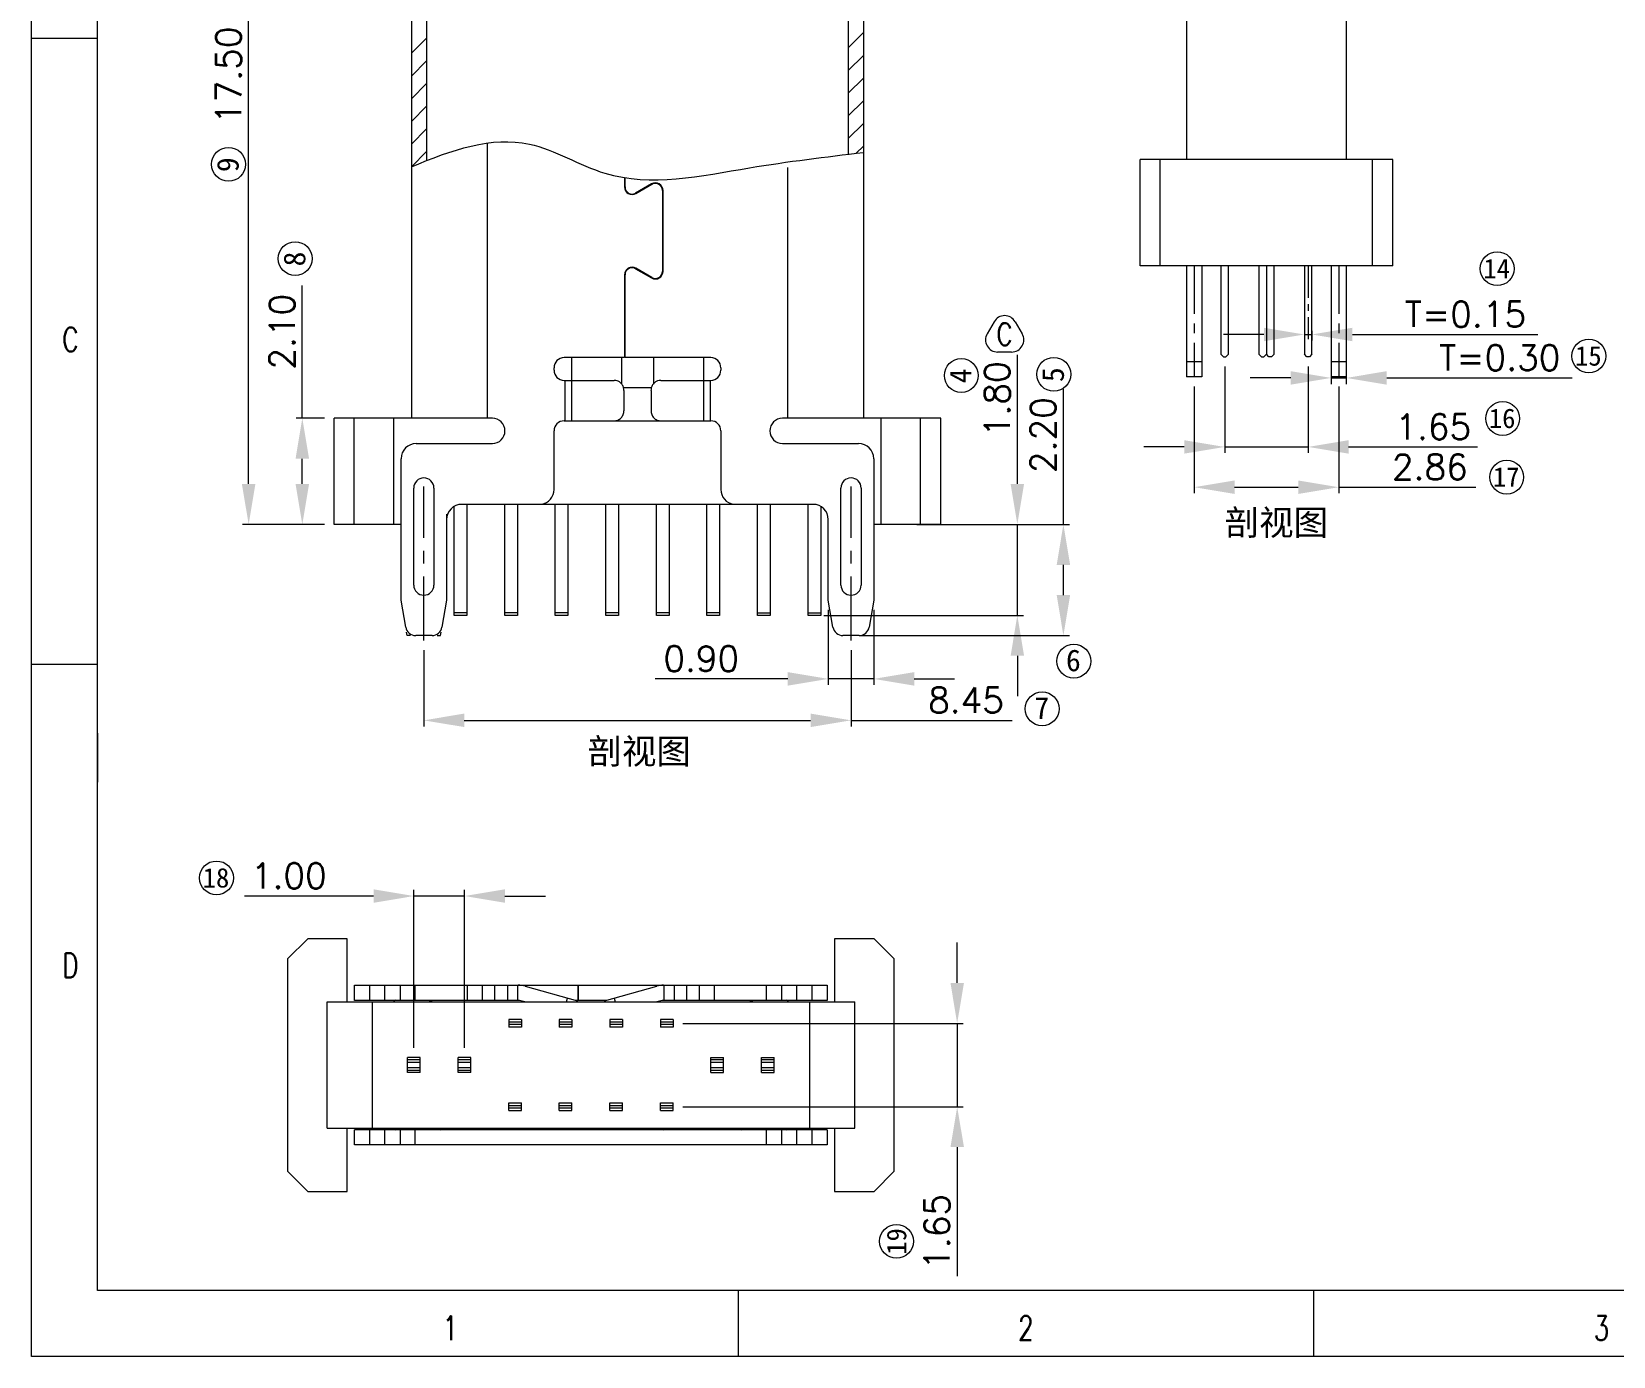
# Model space of a CAD drawing. Extents: x 2510 to 2661, y 709 to 762.
# Drawn here: x 2509.52 to 2540.81, y 709.97 to 736.19 of the extents above; entities that cross this region are included whole.
import ezdxf
from ezdxf.enums import TextEntityAlignment as Align

# ---------------------------------------------------------------- set-up
doc = ezdxf.new("R2010")
doc.units = 0
doc.header["$MEASUREMENT"] = 0
doc.linetypes.add('CENTER', pattern=[50.8, 31.75, -6.35, 6.35, -6.35])
doc.linetypes.add('DIVIDE', pattern=[31.75, 12.7, -6.35, 0, -6.35, 0, -6.35])
doc.layers.get('0').update_dxf_attribs({"linetype": 'CONTINUOUS', "lineweight": 20})
doc.layers.get('DEFPOINTS').update_dxf_attribs({"linetype": 'CONTINUOUS', "lineweight": 9})
doc.layers.add('DIM', color=3, linetype='CONTINUOUS', lineweight=9)
doc.layers.add('HANBO', color=7, linetype='CONTINUOUS', lineweight=9)
doc.styles.add('ROMANS', font='ROMANS.SHX', dxfattribs={"bigfont": 'gbcbig.shx'})
doc.styles.get("Standard").update_dxf_attribs({"font": 'simplex.shx', "bigfont": 'gbcbig.shx'})
doc.styles.add('style2', font='')
doc.styles.get('style2').set_extended_font_data('SimSun')
doc.dimstyles.new('汉博电子', dxfattribs={"dimtxt": 0.5, "dimasz": 0.8, "dimexe": 0.12, "dimexo": 0.19, "dimgap": 0.15, "dimtad": 1, "dimzin": 1, "dimdsep": 46, "dimtxsty": 'ROMANS', "dimcen": 2.13, "dimclrd": 3, "dimclre": 3, "dimclrt": 2, "dimazin": 2, "dimtfac": 1, "dimtmove": 0, "dimatfit": 3, "dimfxl": 1, "dimlwd": 13, "dimlwe": 13, "dimarcsym": 0})

# ---------------------------------------------------------------- blocks, each defined once
blk = doc.blocks.new('*D14')
at = {"color": 3, "lineweight": 13, "transparency": 16777216}
for p, q in [((2514.875, 728.535), (2514.875, 731.159)), ((2515.314, 728.535), (2514.755, 728.535)), ((2514.875, 727.235), (2514.875, 727.735)), ((2515.314, 726.435), (2514.755, 726.435))]:
    blk.add_line(p, q, dxfattribs=at)
at = {"color": 3, "transparency": 16777216}
for points in [[(2514.742, 727.735), (2515.009, 727.735), (2514.875, 728.535)], [(2514.742, 727.235), (2515.009, 727.235), (2514.875, 726.435)]]:
    blk.add_solid(points, dxfattribs=at)
at = {"layer": 'DEFPOINTS', "color": 0, "transparency": 16777216}
for p in [(2514.875, 728.535), (2515.504, 728.535), (2515.504, 726.435)]:
    blk.add_point(p, dxfattribs=at)
at = {"color": 2, "transparency": 16777216, "insert": (2514.475, 730.247), "char_height": 0.5, "attachment_point": 5, "rotation": 90, "style": 'ROMANS'}
blk.add_mtext('2.10', dxfattribs=at)
blk = doc.blocks.new('*D8')
at = {"color": 3, "lineweight": 13, "transparency": 16777216}
for p, q in [((2517.279, 723.945), (2517.279, 722.438)), ((2525.729, 723.945), (2525.729, 722.438)), ((2518.079, 722.558), (2524.929, 722.558)), ((2525.729, 722.558), (2528.917, 722.558))]:
    blk.add_line(p, q, dxfattribs=at)
at = {"color": 3, "transparency": 16777216}
for points in [[(2518.079, 722.692), (2518.079, 722.425), (2517.279, 722.558)], [(2524.929, 722.692), (2524.929, 722.425), (2525.729, 722.558)]]:
    blk.add_solid(points, dxfattribs=at)
at = {"layer": 'DEFPOINTS', "color": 0, "transparency": 16777216}
for p in [(2517.279, 724.135), (2525.729, 724.135), (2525.729, 722.558)]:
    blk.add_point(p, dxfattribs=at)
at = {"color": 2, "transparency": 16777216, "insert": (2528.005, 722.958), "char_height": 0.5, "attachment_point": 5, "style": 'ROMANS'}
blk.add_mtext('8.45', dxfattribs=at)
blk = doc.blocks.new('*D9')
at = {"color": 3, "lineweight": 13, "transparency": 16777216}
for p, q in [((2525.279, 724.745), (2525.279, 723.258)), ((2526.179, 724.745), (2526.179, 723.258)), ((2524.479, 723.378), (2521.856, 723.378)), ((2526.179, 723.378), (2525.279, 723.378)), ((2526.979, 723.378), (2527.779, 723.378))]:
    blk.add_line(p, q, dxfattribs=at)
at = {"color": 3, "transparency": 16777216}
for points in [[(2524.479, 723.512), (2524.479, 723.245), (2525.279, 723.378)], [(2526.979, 723.512), (2526.979, 723.245), (2526.179, 723.378)]]:
    blk.add_solid(points, dxfattribs=at)
at = {"layer": 'DEFPOINTS', "color": 0, "transparency": 16777216}
for p in [(2525.279, 724.935), (2526.179, 724.935), (2526.179, 723.378)]:
    blk.add_point(p, dxfattribs=at)
at = {"color": 2, "transparency": 16777216, "insert": (2522.768, 723.778), "char_height": 0.5, "attachment_point": 5, "style": 'ROMANS'}
blk.add_mtext('0.90', dxfattribs=at)
blk = doc.blocks.new('*D15')
at = {"color": 3, "lineweight": 13, "transparency": 16777216}
for p, q in [((2529.93, 726.435), (2529.93, 729.114)), ((2527.694, 726.435), (2530.05, 726.435)), ((2529.93, 725.035), (2529.93, 725.635)), ((2525.919, 724.235), (2530.05, 724.235))]:
    blk.add_line(p, q, dxfattribs=at)
at = {"color": 3, "transparency": 16777216}
for points in [[(2529.797, 725.635), (2530.063, 725.635), (2529.93, 726.435)], [(2529.797, 725.035), (2530.063, 725.035), (2529.93, 724.235)]]:
    blk.add_solid(points, dxfattribs=at)
at = {"layer": 'DEFPOINTS', "color": 0, "transparency": 16777216}
for p in [(2527.504, 726.435), (2529.93, 726.435), (2525.729, 724.235)]:
    blk.add_point(p, dxfattribs=at)
at = {"color": 2, "transparency": 16777216, "insert": (2529.53, 728.202), "char_height": 0.5, "attachment_point": 5, "rotation": 90, "style": 'ROMANS'}
blk.add_mtext('2.20', dxfattribs=at)
blk = doc.blocks.new('*D10')
at = {"color": 3, "lineweight": 13, "transparency": 16777216}
for p, q in [((2529.019, 727.235), (2529.019, 729.788)), ((2527.032, 726.435), (2529.139, 726.435)), ((2529.019, 724.635), (2529.019, 726.435)), ((2525.194, 724.635), (2529.139, 724.635)), ((2529.019, 723.835), (2529.019, 723.035))]:
    blk.add_line(p, q, dxfattribs=at)
at = {"color": 3, "transparency": 16777216}
for points in [[(2528.886, 727.235), (2529.152, 727.235), (2529.019, 726.435)], [(2528.886, 723.835), (2529.152, 723.835), (2529.019, 724.635)]]:
    blk.add_solid(points, dxfattribs=at)
at = {"layer": 'DEFPOINTS', "color": 0, "transparency": 16777216}
for p in [(2526.842, 726.435), (2529.019, 726.435), (2525.004, 724.635)]:
    blk.add_point(p, dxfattribs=at)
at = {"color": 2, "transparency": 16777216, "insert": (2528.619, 728.912), "char_height": 0.5, "attachment_point": 5, "rotation": 90, "style": 'ROMANS'}
blk.add_mtext('1.80', dxfattribs=at)
blk = doc.blocks.new('*D12')
at = {"color": 3, "lineweight": 13, "transparency": 16777216}
for p, q in [((2516.844, 743.935), (2513.694, 743.935)), ((2513.814, 727.235), (2513.814, 743.135)), ((2515.314, 726.435), (2513.694, 726.435))]:
    blk.add_line(p, q, dxfattribs=at)
at = {"color": 3, "transparency": 16777216}
for points in [[(2513.68, 743.135), (2513.947, 743.135), (2513.814, 743.935)], [(2513.68, 727.235), (2513.947, 727.235), (2513.814, 726.435)]]:
    blk.add_solid(points, dxfattribs=at)
at = {"layer": 'DEFPOINTS', "color": 0, "transparency": 16777216}
for p in [(2513.814, 743.935), (2517.034, 743.935), (2515.504, 726.435)]:
    blk.add_point(p, dxfattribs=at)
at = {"color": 2, "transparency": 16777216, "insert": (2513.414, 735.321), "char_height": 0.5, "attachment_point": 5, "rotation": 90, "style": 'ROMANS'}
blk.add_mtext('17.50', dxfattribs=at)
blk = doc.blocks.new('0')
for p, q in [((27.163, 28.925), (27.048, 28.725)), ((27.51, 28.925), (27.625, 28.725)), ((27.452, 28.425), (27.221, 28.425))]:
    blk.add_line(p, q)
for centre, start, end in [((27.336, 28.825), 30, 150), ((27.221, 28.625), 150, 270), ((27.452, 28.625), 270, 30)]:
    blk.add_arc(centre, 0.2, start, end)
blk = doc.blocks.new('*D19')
at = {"color": 3, "lineweight": 13, "transparency": 16777216}
for p, q in [((2516.284, 719.082), (2513.732, 719.082)), ((2517.084, 716.078), (2517.084, 719.202)), ((2518.084, 719.082), (2517.084, 719.082)), ((2518.084, 716.078), (2518.084, 719.202)), ((2518.884, 719.082), (2519.684, 719.082))]:
    blk.add_line(p, q, dxfattribs=at)
at = {"color": 3, "transparency": 16777216}
for points in [[(2516.284, 719.215), (2516.284, 718.948), (2517.084, 719.082)], [(2518.884, 719.215), (2518.884, 718.948), (2518.084, 719.082)]]:
    blk.add_solid(points, dxfattribs=at)
at = {"layer": 'DEFPOINTS', "color": 0, "transparency": 16777216}
for p in [(2518.084, 719.082), (2517.084, 715.888), (2518.084, 715.888)]:
    blk.add_point(p, dxfattribs=at)
at = {"color": 2, "transparency": 16777216, "insert": (2514.608, 719.482), "char_height": 0.5, "attachment_point": 5, "style": 'ROMANS'}
blk.add_mtext('1.00', dxfattribs=at)
blk = doc.blocks.new('*D20')
at = {"color": 3, "lineweight": 13, "transparency": 16777216}
for p, q in [((2527.829, 717.363), (2527.829, 718.163)), ((2522.399, 716.563), (2527.949, 716.563)), ((2527.829, 716.563), (2527.829, 714.913)), ((2522.399, 714.913), (2527.949, 714.913)), ((2527.829, 714.113), (2527.829, 711.561))]:
    blk.add_line(p, q, dxfattribs=at)
at = {"color": 3, "transparency": 16777216}
for points in [[(2527.696, 717.363), (2527.963, 717.363), (2527.829, 716.563)], [(2527.696, 714.113), (2527.963, 714.113), (2527.829, 714.913)]]:
    blk.add_solid(points, dxfattribs=at)
at = {"layer": 'DEFPOINTS', "color": 0, "transparency": 16777216}
for p in [(2522.209, 716.563), (2522.209, 714.913), (2527.829, 714.913)]:
    blk.add_point(p, dxfattribs=at)
at = {"color": 2, "transparency": 16777216, "insert": (2527.429, 712.437), "char_height": 0.5, "attachment_point": 5, "rotation": 90, "style": 'ROMANS'}
blk.add_mtext('1.65', dxfattribs=at)
blk = doc.blocks.new('*D24')
at = {"color": 3, "lineweight": 13, "transparency": 16777216}
for p, q in [((2532.516, 729.162), (2532.516, 727.051)), ((2535.376, 729.162), (2535.376, 727.051)), ((2533.316, 727.171), (2534.576, 727.171)), ((2535.376, 727.171), (2538.09, 727.171))]:
    blk.add_line(p, q, dxfattribs=at)
at = {"color": 3, "transparency": 16777216}
for points in [[(2533.316, 727.304), (2533.316, 727.038), (2532.516, 727.171)], [(2534.576, 727.304), (2534.576, 727.038), (2535.376, 727.171)]]:
    blk.add_solid(points, dxfattribs=at)
at = {"layer": 'DEFPOINTS', "color": 0, "transparency": 16777216}
for p in [(2532.516, 729.352), (2535.376, 729.352), (2535.376, 727.171)]:
    blk.add_point(p, dxfattribs=at)
at = {"color": 2, "transparency": 16777216, "insert": (2537.179, 727.571), "char_height": 0.5, "attachment_point": 5, "style": 'ROMANS'}
blk.add_mtext('2.86', dxfattribs=at)
blk = doc.blocks.new('*D25')
at = {"color": 3, "lineweight": 13, "transparency": 16777216}
for p, q in [((2533.121, 729.562), (2533.121, 727.848)), ((2534.771, 729.562), (2534.771, 727.848)), ((2532.321, 727.968), (2531.521, 727.968)), ((2533.121, 727.968), (2534.771, 727.968)), ((2535.571, 727.968), (2538.123, 727.968))]:
    blk.add_line(p, q, dxfattribs=at)
at = {"color": 3, "transparency": 16777216}
for points in [[(2532.321, 728.101), (2532.321, 727.835), (2533.121, 727.968)], [(2535.571, 728.101), (2535.571, 727.835), (2534.771, 727.968)]]:
    blk.add_solid(points, dxfattribs=at)
at = {"layer": 'DEFPOINTS', "color": 0, "transparency": 16777216}
for p in [(2533.121, 729.752), (2534.771, 729.752), (2534.771, 727.968)]:
    blk.add_point(p, dxfattribs=at)
at = {"color": 2, "transparency": 16777216, "insert": (2537.247, 728.368), "char_height": 0.5, "attachment_point": 5, "style": 'ROMANS'}
blk.add_mtext('1.65', dxfattribs=at)
blk = doc.blocks.new('*D22')
at = {"color": 3, "lineweight": 13, "transparency": 16777216}
for p, q in [((2534.846, 730.264), (2534.846, 730.073)), ((2533.896, 730.193), (2533.096, 730.193)), ((2534.696, 730.24), (2534.696, 730.073)), ((2534.696, 730.193), (2534.846, 730.193)), ((2535.646, 730.193), (2539.317, 730.193))]:
    blk.add_line(p, q, dxfattribs=at)
at = {"color": 3, "transparency": 16777216}
for points in [[(2533.896, 730.326), (2533.896, 730.059), (2534.696, 730.193)], [(2535.646, 730.326), (2535.646, 730.059), (2534.846, 730.193)]]:
    blk.add_solid(points, dxfattribs=at)
at = {"layer": 'DEFPOINTS', "color": 0, "transparency": 16777216}
for p in [(2534.696, 730.43), (2534.846, 730.454), (2534.846, 730.193)]:
    blk.add_point(p, dxfattribs=at)
at = {"color": 2, "transparency": 16777216, "insert": (2537.881, 730.593), "char_height": 0.5, "attachment_point": 5, "style": 'ROMANS'}
blk.add_mtext('T=0.15', dxfattribs=at)
blk = doc.blocks.new('*D23')
at = {"color": 3, "lineweight": 13, "transparency": 16777216}
for p, q in [((2534.426, 729.333), (2533.626, 729.333)), ((2535.226, 729.462), (2535.226, 729.213)), ((2535.226, 729.333), (2535.526, 729.333)), ((2535.526, 729.462), (2535.526, 729.213)), ((2536.326, 729.333), (2539.997, 729.333))]:
    blk.add_line(p, q, dxfattribs=at)
at = {"color": 3, "transparency": 16777216}
for points in [[(2534.426, 729.467), (2534.426, 729.2), (2535.226, 729.333)], [(2536.326, 729.467), (2536.326, 729.2), (2535.526, 729.333)]]:
    blk.add_solid(points, dxfattribs=at)
at = {"layer": 'DEFPOINTS', "color": 0, "transparency": 16777216}
for p in [(2535.226, 729.652), (2535.526, 729.652), (2535.526, 729.333)]:
    blk.add_point(p, dxfattribs=at)
at = {"color": 2, "transparency": 16777216, "insert": (2538.561, 729.733), "char_height": 0.5, "attachment_point": 5, "style": 'ROMANS'}
blk.add_mtext('T=0.30', dxfattribs=at)

msp = doc.modelspace()

# ---------------------------------------------------------------- linework, layer by layer
at = {"color": 7, "linetype": 'Continuous'}
for p, q in [((2532.366, 749.052), (2532.366, 733.652)), ((2535.526, 749.052), (2535.526, 733.652)), ((2517.034, 743.935), (2517.034, 728.535)), ((2517.334, 743.935), (2517.334, 733.633)), ((2525.674, 743.935), (2525.674, 733.759)), ((2525.974, 743.935), (2525.974, 728.535)), ((2518.534, 733.981), (2518.534, 728.535)), ((2524.474, 733.495), (2524.474, 728.535)), ((2531.446, 731.552), (2531.446, 733.652)), ((2536.446, 733.652), (2531.446, 733.652)), ((2531.846, 731.552), (2531.846, 733.652)), ((2536.046, 731.552), (2536.046, 733.652)), ((2536.446, 731.552), (2536.446, 733.652)), ((2521.249, 733.295), (2521.249, 733.111)), ((2521.259, 733.111), (2521.259, 733.293)), ((2521.785, 733.172), (2521.469, 732.99)), ((2521.474, 732.981), (2521.79, 733.164)), ((2522, 733.042), (2522, 731.442)), ((2522.01, 731.442), (2522.01, 733.042)), ((2536.446, 731.552), (2531.446, 731.552)), ((2532.366, 731.552), (2532.366, 729.352)), ((2532.666, 731.552), (2532.666, 729.352)), ((2533.046, 731.552), (2533.046, 729.802)), ((2533.196, 729.802), (2533.196, 731.552)), ((2533.796, 731.552), (2533.796, 729.802)), ((2533.946, 731.552), (2533.946, 729.802)), ((2534.096, 729.802), (2534.096, 731.552)), ((2534.696, 731.552), (2534.696, 729.802)), ((2534.846, 729.802), (2534.846, 731.552)), ((2535.226, 731.552), (2535.226, 729.352)), ((2535.526, 731.552), (2535.526, 729.352)), ((2521.249, 731.373), (2521.249, 729.735)), ((2521.259, 729.735), (2521.259, 731.373)), ((2521.469, 731.494), (2521.785, 731.312)), ((2521.79, 731.321), (2521.474, 731.503)), ((2521.259, 730.025), (2521.249, 730.025)), ((2521.249, 729.735), (2520.054, 729.735)), ((2520.199, 729.735), (2520.199, 729.285)), ((2521.19, 729.735), (2521.19, 729.213)), ((2522.954, 729.735), (2521.259, 729.735)), ((2521.819, 729.735), (2521.819, 729.213)), ((2522.81, 729.735), (2522.81, 729.285)), ((2532.666, 729.652), (2532.366, 729.652)), ((2533.046, 729.802), (2533.096, 729.752)), ((2533.096, 729.752), (2533.146, 729.752)), ((2533.146, 729.752), (2533.196, 729.802)), ((2533.796, 729.802), (2533.846, 729.752)), ((2533.846, 729.752), (2533.896, 729.752)), ((2533.896, 729.752), (2533.946, 729.802)), ((2533.996, 729.752), (2533.946, 729.802)), ((2534.046, 729.752), (2533.996, 729.752)), ((2534.096, 729.802), (2534.046, 729.752)), ((2534.746, 729.752), (2534.696, 729.802)), ((2534.796, 729.752), (2534.746, 729.752)), ((2534.846, 729.802), (2534.796, 729.752)), ((2535.526, 729.652), (2535.226, 729.652)), ((2519.854, 729.485), (2519.854, 729.535)), ((2523.154, 729.535), (2523.154, 729.485)), ((2532.666, 729.352), (2532.366, 729.352)), ((2535.526, 729.352), (2535.226, 729.352)), ((2520.054, 729.285), (2521.044, 729.285)), ((2520.065, 729.285), (2520.065, 728.485)), ((2520.201, 729.285), (2520.201, 728.485)), ((2521.78, 729.135), (2521.228, 729.135)), ((2521.236, 729.085), (2521.236, 728.685)), ((2521.773, 729.085), (2521.773, 728.685)), ((2521.965, 729.285), (2522.954, 729.285)), ((2522.808, 729.285), (2522.808, 728.485)), ((2522.944, 729.285), (2522.944, 728.485)), ((2515.504, 726.435), (2515.504, 728.535)), ((2518.534, 728.535), (2515.504, 728.535)), ((2515.904, 726.435), (2515.904, 728.535)), ((2516.684, 726.435), (2516.684, 728.535)), ((2518.634, 728.535), (2517.034, 728.535)), ((2520.054, 728.485), (2522.954, 728.485)), ((2524.474, 728.535), (2524.374, 728.535)), ((2527.504, 728.535), (2524.474, 728.535)), ((2526.324, 726.435), (2526.324, 728.535)), ((2527.104, 726.435), (2527.104, 728.535)), ((2527.504, 726.435), (2527.504, 728.535)), ((2519.854, 727.128), (2519.854, 728.285)), ((2523.154, 728.285), (2523.154, 727.128)), ((2517.129, 728.035), (2518.634, 728.035)), ((2524.374, 728.035), (2525.879, 728.035)), ((2516.829, 724.935), (2516.829, 727.735)), ((2526.179, 727.735), (2526.179, 724.935)), ((2519.129, 726.832), (2518.029, 726.832)), ((2518.129, 726.832), (2518.129, 724.635)), ((2518.879, 724.635), (2518.879, 726.832)), ((2520.129, 726.832), (2519.129, 726.832)), ((2519.129, 726.832), (2519.129, 724.635)), ((2519.879, 724.635), (2519.879, 726.832)), ((2521.129, 726.832), (2520.129, 726.832)), ((2520.129, 726.832), (2520.129, 724.635)), ((2520.879, 724.635), (2520.879, 726.832)), ((2522.129, 726.832), (2521.129, 726.832)), ((2521.129, 726.832), (2521.129, 724.635)), ((2521.879, 724.635), (2521.879, 726.832)), ((2523.129, 726.832), (2522.129, 726.832)), ((2522.129, 726.832), (2522.129, 724.635)), ((2522.879, 724.635), (2522.879, 726.832)), ((2523.879, 726.832), (2523.129, 726.832)), ((2523.129, 726.832), (2523.129, 724.635)), ((2524.979, 726.832), (2523.879, 726.832)), ((2523.879, 724.635), (2523.879, 726.832)), ((2524.129, 726.832), (2524.129, 724.635)), ((2524.879, 724.635), (2524.879, 726.832)), ((2517.729, 726.532), (2517.729, 724.935)), ((2517.879, 724.635), (2517.879, 726.792)), ((2525.129, 726.792), (2525.129, 724.635)), ((2525.279, 724.935), (2525.279, 726.532)), ((2516.829, 726.435), (2515.504, 726.435)), ((2527.504, 726.435), (2526.179, 726.435)), ((2518.129, 724.685), (2517.879, 724.685)), ((2518.129, 724.635), (2517.879, 724.635)), ((2519.129, 724.685), (2518.879, 724.685)), ((2519.129, 724.635), (2518.879, 724.635)), ((2520.129, 724.685), (2519.879, 724.685)), ((2520.129, 724.635), (2519.879, 724.635)), ((2521.129, 724.685), (2520.879, 724.685)), ((2521.129, 724.635), (2520.879, 724.635)), ((2522.129, 724.685), (2521.879, 724.685)), ((2522.129, 724.635), (2521.879, 724.635)), ((2523.129, 724.685), (2522.879, 724.685)), ((2523.129, 724.635), (2522.879, 724.635)), ((2523.879, 724.685), (2524.129, 724.685)), ((2524.129, 724.635), (2523.879, 724.635)), ((2524.879, 724.685), (2525.129, 724.685)), ((2525.129, 724.635), (2524.879, 724.635)), ((2517.429, 724.235), (2517.129, 724.235)), ((2525.879, 724.235), (2525.579, 724.235)), ((2514.984, 718.238), (2514.584, 717.838)), ((2515.764, 718.238), (2514.984, 718.238)), ((2515.764, 716.988), (2515.764, 718.238)), ((2525.404, 718.238), (2525.404, 716.988)), ((2526.184, 718.238), (2525.404, 718.238)), ((2526.584, 717.838), (2526.184, 718.238)), ((2514.584, 717.838), (2514.584, 713.638)), ((2526.584, 713.638), (2526.584, 717.838)), ((2515.909, 717.018), (2515.909, 717.318)), ((2515.909, 717.318), (2520.338, 717.318)), ((2516.209, 717.018), (2516.209, 717.318)), ((2516.509, 717.018), (2516.509, 717.318)), ((2516.809, 717.318), (2516.809, 717.018)), ((2517.109, 717.018), (2517.109, 717.318)), ((2518.141, 717.018), (2518.141, 717.318)), ((2518.438, 717.018), (2518.438, 717.318)), ((2518.684, 717.018), (2518.684, 717.318)), ((2518.934, 717.318), (2518.934, 717.018)), ((2519.134, 717.318), (2519.134, 717.018)), ((2519.281, 717.299), (2520.316, 717.007)), ((2520.329, 717.018), (2520.329, 717.318)), ((2520.339, 717.018), (2520.339, 717.318)), ((2520.339, 717.318), (2525.259, 717.318)), ((2520.853, 717.007), (2521.887, 717.299)), ((2522.034, 717.018), (2522.034, 717.318)), ((2522.234, 717.318), (2522.234, 717.018)), ((2522.484, 717.018), (2522.484, 717.318)), ((2522.731, 717.018), (2522.731, 717.318)), ((2523.027, 717.018), (2523.027, 717.318)), ((2524.059, 717.018), (2524.059, 717.318)), ((2524.359, 717.018), (2524.359, 717.318)), ((2524.659, 717.018), (2524.659, 717.318)), ((2524.959, 717.018), (2524.959, 717.318)), ((2525.259, 717.318), (2525.259, 717.018)), ((2515.364, 714.488), (2515.364, 716.988)), ((2515.364, 716.988), (2525.804, 716.988)), ((2519.145, 717.018), (2515.909, 717.018)), ((2516.259, 716.988), (2516.259, 714.488)), ((2519.279, 716.988), (2519.199, 717.011)), ((2520.103, 716.988), (2520.123, 717.061)), ((2520.338, 717.018), (2520.276, 717.018)), ((2520.31, 716.988), (2520.316, 717.007)), ((2520.893, 717.018), (2520.339, 717.018)), ((2520.853, 717.007), (2520.858, 716.988)), ((2521.045, 717.061), (2521.066, 716.988)), ((2521.969, 717.011), (2521.89, 716.988)), ((2525.259, 717.018), (2522.023, 717.018)), ((2524.909, 716.988), (2524.909, 714.488)), ((2525.804, 714.488), (2525.804, 716.988)), ((2518.959, 716.638), (2518.959, 716.488)), ((2519.209, 716.638), (2518.959, 716.638)), ((2519.209, 716.588), (2518.959, 716.588)), ((2519.209, 716.538), (2518.959, 716.538)), ((2519.209, 716.488), (2518.959, 716.488)), ((2519.209, 716.638), (2519.209, 716.488)), ((2519.959, 716.638), (2519.959, 716.488)), ((2520.209, 716.638), (2519.959, 716.638)), ((2520.209, 716.588), (2519.959, 716.588)), ((2520.209, 716.538), (2519.959, 716.538)), ((2520.209, 716.488), (2519.959, 716.488)), ((2520.209, 716.638), (2520.209, 716.488)), ((2520.959, 716.638), (2520.959, 716.488)), ((2521.209, 716.638), (2520.959, 716.638)), ((2521.209, 716.588), (2520.959, 716.588)), ((2521.209, 716.538), (2520.959, 716.538)), ((2521.209, 716.488), (2520.959, 716.488)), ((2521.209, 716.638), (2521.209, 716.488)), ((2521.959, 716.638), (2521.959, 716.488)), ((2522.209, 716.638), (2521.959, 716.638)), ((2522.209, 716.588), (2521.959, 716.588)), ((2522.209, 716.538), (2521.959, 716.538)), ((2522.209, 716.488), (2521.959, 716.488)), ((2522.209, 716.638), (2522.209, 716.488)), ((2516.959, 715.588), (2516.959, 715.888)), ((2517.209, 715.888), (2516.959, 715.888)), ((2517.209, 715.588), (2517.209, 715.888)), ((2517.959, 715.588), (2517.959, 715.888)), ((2518.209, 715.888), (2517.959, 715.888)), ((2518.209, 715.588), (2518.209, 715.888)), ((2522.959, 715.588), (2522.959, 715.888)), ((2522.959, 715.888), (2523.209, 715.888)), ((2523.209, 715.588), (2523.209, 715.888)), ((2523.959, 715.588), (2523.959, 715.888)), ((2523.959, 715.888), (2524.209, 715.888)), ((2524.209, 715.588), (2524.209, 715.888)), ((2517.209, 715.838), (2516.959, 715.838)), ((2517.209, 715.788), (2516.959, 715.788)), ((2516.959, 715.688), (2517.209, 715.688)), ((2516.959, 715.638), (2517.209, 715.638)), ((2517.209, 715.588), (2516.959, 715.588)), ((2518.209, 715.838), (2517.959, 715.838)), ((2518.209, 715.788), (2517.959, 715.788)), ((2517.959, 715.688), (2518.209, 715.688)), ((2517.959, 715.638), (2518.209, 715.638)), ((2518.209, 715.588), (2517.959, 715.588)), ((2523.209, 715.838), (2522.959, 715.838)), ((2523.209, 715.788), (2522.959, 715.788)), ((2522.959, 715.688), (2523.209, 715.688)), ((2522.959, 715.638), (2523.209, 715.638)), ((2522.959, 715.588), (2523.209, 715.588)), ((2524.209, 715.838), (2523.959, 715.838)), ((2524.209, 715.788), (2523.959, 715.788)), ((2523.959, 715.688), (2524.209, 715.688)), ((2523.959, 715.638), (2524.209, 715.638)), ((2523.959, 715.588), (2524.209, 715.588)), ((2518.959, 714.838), (2518.959, 714.988)), ((2518.959, 714.988), (2519.209, 714.988)), ((2518.959, 714.938), (2519.209, 714.938)), ((2519.209, 714.838), (2519.209, 714.988)), ((2519.959, 714.838), (2519.959, 714.988)), ((2519.959, 714.988), (2520.209, 714.988)), ((2519.959, 714.938), (2520.209, 714.938)), ((2520.209, 714.838), (2520.209, 714.988)), ((2520.959, 714.838), (2520.959, 714.988)), ((2520.959, 714.988), (2521.209, 714.988)), ((2520.959, 714.938), (2521.209, 714.938)), ((2521.209, 714.838), (2521.209, 714.988)), ((2521.959, 714.838), (2521.959, 714.988)), ((2521.959, 714.988), (2522.209, 714.988)), ((2521.959, 714.938), (2522.209, 714.938)), ((2522.209, 714.838), (2522.209, 714.988)), ((2518.959, 714.888), (2519.209, 714.888)), ((2518.959, 714.838), (2519.209, 714.838)), ((2519.959, 714.888), (2520.209, 714.888)), ((2519.959, 714.838), (2520.209, 714.838)), ((2520.959, 714.888), (2521.209, 714.888)), ((2520.959, 714.838), (2521.209, 714.838)), ((2521.959, 714.888), (2522.209, 714.888)), ((2521.959, 714.838), (2522.209, 714.838)), ((2515.364, 714.488), (2525.804, 714.488)), ((2515.764, 713.238), (2515.764, 714.488)), ((2515.909, 714.158), (2515.909, 714.458)), ((2525.259, 714.458), (2515.909, 714.458)), ((2516.209, 714.158), (2516.209, 714.458)), ((2516.509, 714.158), (2516.509, 714.458)), ((2516.809, 714.458), (2516.809, 714.158)), ((2517.109, 714.158), (2517.109, 714.458)), ((2519.199, 714.466), (2519.279, 714.488)), ((2520.111, 714.458), (2520.103, 714.488)), ((2520.316, 714.47), (2520.276, 714.458)), ((2520.316, 714.47), (2520.31, 714.488)), ((2520.858, 714.488), (2520.853, 714.47)), ((2520.893, 714.458), (2520.853, 714.47)), ((2521.066, 714.488), (2521.057, 714.458)), ((2521.89, 714.488), (2521.969, 714.466)), ((2524.059, 714.158), (2524.059, 714.458)), ((2524.359, 714.158), (2524.359, 714.458)), ((2524.659, 714.158), (2524.659, 714.458)), ((2524.959, 714.158), (2524.959, 714.458)), ((2525.259, 714.458), (2525.259, 714.158)), ((2525.404, 714.488), (2525.404, 713.238)), ((2525.259, 714.158), (2515.909, 714.158)), ((2514.584, 713.638), (2514.984, 713.238)), ((2526.184, 713.238), (2526.584, 713.638)), ((2514.984, 713.238), (2515.764, 713.238)), ((2525.404, 713.238), (2526.184, 713.238))]:
    msp.add_line(p, q, dxfattribs=at)
at = {"color": 2}
for p, q in [((2517.034, 735.756), (2517.334, 736.056)), ((2525.674, 735.865), (2525.974, 736.165)), ((2517.034, 735.307), (2517.334, 735.607)), ((2525.674, 735.416), (2525.974, 735.716)), ((2525.674, 734.967), (2525.974, 735.267)), ((2517.034, 734.858), (2517.334, 735.158)), ((2517.034, 734.409), (2517.334, 734.709)), ((2525.674, 734.518), (2525.974, 734.818)), ((2525.674, 734.069), (2525.974, 734.369)), ((2517.034, 733.96), (2517.334, 734.26)), ((2517.034, 733.511), (2517.334, 733.811)), ((2525.833, 733.778), (2525.974, 733.92))]:
    msp.add_line(p, q, dxfattribs=at)
at = {"color": 240, "linetype": 'CENTER', "ltscale": 0.03}
for p, q in [((2532.516, 731.552), (2532.516, 729.352)), ((2535.376, 731.552), (2535.376, 729.352))]:
    msp.add_line(p, q, dxfattribs=at)
at = {"color": 240, "linetype": 'CENTER', "ltscale": 0.02}
msp.add_line((2534.771, 731.552), (2534.771, 730.102), dxfattribs=at)
at = {"color": 7, "linetype": 'Continuous', "lineweight": 15}
for p, q in [((2517.079, 725.235), (2517.079, 727.155)), ((2517.479, 727.155), (2517.479, 725.235)), ((2525.529, 725.235), (2525.529, 727.155)), ((2525.929, 727.155), (2525.929, 725.235)), ((2517.729, 726.635), (2517.729, 724.935)), ((2526.179, 726.635), (2526.179, 724.935)), ((2516.921, 724.402), (2516.829, 724.935)), ((2517.729, 724.935), (2517.638, 724.402)), ((2525.371, 724.402), (2525.279, 724.935)), ((2526.179, 724.935), (2526.088, 724.402)), ((2517.441, 724.235), (2517.118, 724.235)), ((2525.891, 724.235), (2525.568, 724.235))]:
    msp.add_line(p, q, dxfattribs=at)
at = {"color": 240, "linetype": 'CENTER', "ltscale": 0.04}
for p, q in [((2517.279, 724.135), (2517.279, 727.185)), ((2525.729, 724.135), (2525.729, 727.185))]:
    msp.add_line(p, q, dxfattribs=at)
at = {"color": 2, "linetype": 'DIVIDE', "ltscale": 0.000612182}
for p, q in [((2516.949, 724.235), (2516.938, 724.3)), ((2517.015, 724.235), (2516.949, 724.235)), ((2517.544, 724.235), (2517.609, 724.235)), ((2517.609, 724.235), (2517.621, 724.3))]:
    msp.add_line(p, q, dxfattribs=at)
at = {"color": 7, "linetype": 'Continuous'}
for centre, radius, start, end in [((2521.399, 733.111), 0.15, 180, 300), ((2521.399, 733.111), 0.14, 180, 300), ((2521.86, 733.042), 0.15, 0, 120), ((2521.86, 733.042), 0.14, 0, 120), ((2521.399, 731.373), 0.15, 60, 180), ((2521.399, 731.373), 0.14, 60, 180), ((2521.86, 731.442), 0.15, 240, 0), ((2521.86, 731.442), 0.14, 240, 0), ((2520.054, 729.535), 0.2, 90, 180), ((2522.954, 729.535), 0.2, 0, 90), ((2520.054, 729.485), 0.2, 180, 270), ((2522.954, 729.485), 0.2, 270, 0), ((2521.027, 729.085), 0.209, 0.0398, 14.0194), ((2521.981, 729.085), 0.209, 165.9806, 179.9602), ((2518.634, 728.285), 0.25, 270, 90), ((2520.054, 728.285), 0.2, 90, 180), ((2522.954, 728.285), 0.2, 0, 90), ((2524.374, 728.285), 0.25, 90, 270), ((2517.129, 727.735), 0.3, 90, 180), ((2525.879, 727.735), 0.3, 0, 90), ((2519.554, 727.128), 0.3, 279.5941, 360), ((2523.454, 727.128), 0.3, 180, 260.4059), ((2518.029, 726.532), 0.3, 90, 180), ((2524.979, 726.532), 0.3, 0, 90), ((2519.145, 716.818), 0.5, 74.2183, 90), ((2522.023, 716.818), 0.5, 90, 105.7817), ((2517.614, 715.818), 1.5, 126.6204, 128.7189), ((2517.614, 715.818), 1.2, 90, 101.0476), ((2519.145, 716.818), 0.2, 74.2183, 90), ((2522.023, 716.818), 0.2, 90, 105.7817), ((2523.554, 715.818), 1.2, 78.9524, 90), ((2523.554, 715.818), 1.5, 51.2811, 53.3796), ((2517.614, 715.658), 1.5, 231.2811, 233.3796), ((2517.614, 715.658), 1.2, 258.9524, 270), ((2522.023, 714.658), 0.2, 254.2183, 270), ((2523.554, 715.658), 1.2, 270, 281.0476), ((2523.554, 715.658), 1.5, 306.6204, 308.7189)]:
    msp.add_arc(centre, radius, start, end, dxfattribs=at)
at = {"color": 7, "linetype": 'Continuous', "lineweight": 15}
for centre, start, end in [((2517.279, 727.155), 0, 180), ((2525.729, 727.155), 0, 180), ((2517.279, 725.235), 180, 0), ((2525.729, 725.235), 180, 0), ((2517.118, 724.435), 189.7276, 270), ((2517.441, 724.435), 270, 350.2724), ((2525.568, 724.435), 189.7276, 270), ((2525.891, 724.435), 270, 350.2724)]:
    msp.add_arc(centre, 0.2, start, end, dxfattribs=at)
msp.add_open_spline([(2517.034, 733.511), (2517.829, 733.843), (2519.146, 734.313), (2521.218, 732.983), (2523.547, 733.506), (2525.23, 733.706), (2525.974, 733.795)], degree=3, knots=[0.30341, 0.30341, 0.30341, 0.30341, 2.697852, 4.298878, 7.160646, 9.433905, 9.433905, 9.433905, 9.433905])
at = {"color": 7, "linetype": 'Continuous'}
for points, knots in [([(2521.23, 729.136), (2521.225, 729.157), (2521.207, 729.197), (2521.164, 729.246), (2521.107, 729.278), (2521.065, 729.285), (2521.044, 729.285)], [0, 0, 0, 0, 0.254181, 0.505446, 0.753677, 1, 1, 1, 1]), ([(2521.965, 729.285), (2521.944, 729.285), (2521.902, 729.278), (2521.845, 729.246), (2521.802, 729.197), (2521.784, 729.157), (2521.779, 729.136)], [0, 0, 0, 0, 0.246323, 0.494554, 0.745819, 1, 1, 1, 1]), ([(2521.044, 728.485), (2521.069, 728.485), (2521.12, 728.496), (2521.184, 728.541), (2521.226, 728.607), (2521.236, 728.659), (2521.236, 728.685)], [0, 0, 0, 0, 0.245578, 0.493727, 0.745548, 1, 1, 1, 1]), ([(2521.773, 728.685), (2521.773, 728.659), (2521.783, 728.607), (2521.825, 728.541), (2521.889, 728.496), (2521.94, 728.485), (2521.965, 728.485)], [0, 0, 0, 0, 0.254452, 0.506273, 0.754422, 1, 1, 1, 1])]:
    msp.add_open_spline(points, degree=3, knots=knots, dxfattribs=at)
at = {"layer": 'DIM', "ltscale": 2}
for centre in [(2513.416, 733.56), (2514.735, 731.694), (2538.511, 731.495), (2540.324, 729.767), (2527.91, 729.381), (2529.74, 729.405), (2538.619, 728.532), (2538.699, 727.369), (2530.135, 723.73), (2529.51, 722.786), (2513.178, 719.44), (2526.629, 712.25)]:
    msp.add_circle(centre, 0.335, dxfattribs=at)
at = {"layer": 'HANBO'}
for p, q in [((2510.825, 736.048), (2509.521, 736.048)), ((2510.825, 723.662), (2509.521, 723.662)), ((2510.825, 722.305), (2510.825, 721.336)), ((2523.494, 711.277), (2523.494, 709.973)), ((2534.88, 711.277), (2534.88, 709.973))]:
    msp.add_line(p, q, dxfattribs=at)
at = {"layer": 'HANBO', "linetype": 'Continuous', "lineweight": 0}
for points in [[(2509.521, 762.122), (2583.011, 762.122), (2583.011, 709.973), (2509.521, 709.973)], [(2510.825, 760.818), (2581.707, 760.818), (2581.709, 711.277), (2510.825, 711.277)]]:
    msp.add_lwpolyline(points, close=True, dxfattribs=at)

# ---------------------------------------------------------------- block references
at = {"xscale": 1.200000000000728, "yscale": 1.200000000000728, "zscale": 1.200000000000728}
msp.add_blockref('0', (2495.964, 695.736), dxfattribs=at)

# ---------------------------------------------------------------- texts
at = {"color": 3, "style": 'style2'}
for s, height, p in [('9', 0.43, (2513.616, 733.406)), ('8', 0.43, (2514.935, 731.54)), ('4', 0.43, (2528.11, 729.227)), ('5', 0.43, (2529.94, 729.251)), ('19', 0.3866, (2526.822, 711.984))]:
    msp.add_text(s, height=height, rotation=90, dxfattribs=at).set_placement(p)
for s, height, p in [('14', 0.3866, (2538.238, 731.304)), ('15', 0.3866, (2540.051, 729.576)), ('16', 0.3866, (2538.346, 728.341)), ('17', 0.3866, (2538.426, 727.179)), ('6', 0.43, (2529.981, 723.53)), ('7', 0.43, (2529.356, 722.586)), ('18', 0.3866, (2512.905, 719.25))]:
    msp.add_text(s, height=height, dxfattribs=at).set_placement(p)
at = {"width": 0.8}
msp.add_text('C', height=0.44, dxfattribs=at).set_placement((2528.766, 729.978), align=Align.CENTER)
at = {"color": 3, "char_height": 0.5, "width": 2.57667, "attachment_point": 1}
for insert in [(2533.119, 726.721), (2520.516, 722.195)]:
    msp.add_mtext('{\\fNSimSun|b0|i0|c134|p49;剖视图}', dxfattribs=dict(at, insert=insert))
at = {"layer": 'HANBO', "style": 'ROMANS', "width": 0.75}
for s, p in [('C', (2510.289, 729.855)), ('D', (2510.289, 717.47)), ('1', (2517.801, 710.294)), ('2', (2529.187, 710.294)), ('3', (2540.573, 710.294))]:
    msp.add_text(s, height=0.479, dxfattribs=at).set_placement(p, align=Align.CENTER)

# ---------------------------------------------------------------- dimensions: what is measured, and where the dimension line sits
at = {"color": 2}
for base, p1, p2, picture, middle in [((2513.814, 743.935), (2515.504, 726.435), (2517.034, 743.935), '*D12', (2513.814, 735.321)), ((2514.875, 728.535), (2515.504, 726.435), (2515.504, 728.535), '*D14', (2514.875, 730.247)), ((2529.019, 726.435), (2525.004, 724.635), (2526.842, 726.435), '*D10', (2529.019, 728.912)), ((2529.93, 726.435), (2525.729, 724.235), (2527.504, 726.435), '*D15', (2529.93, 728.202))]:
    dim = msp.add_linear_dim(base=base, p1=p1, p2=p2, angle=90, dimstyle='汉博电子', dxfattribs=at)
    dim.commit()
    dim.dimension.update_dxf_attribs({"geometry": picture, "text_midpoint": middle, "dimtype": 160})
for base, p1, p2, picture, middle in [((2534.846, 730.193), (2534.696, 730.43), (2534.846, 730.454), '*D22', (2537.881, 730.193)), ((2535.526, 729.333), (2535.226, 729.652), (2535.526, 729.652), '*D23', (2538.561, 729.333))]:
    dim = msp.add_linear_dim(base=base, p1=p1, p2=p2, text='T=<>', dimstyle='汉博电子')
    dim.commit()
    dim.dimension.update_dxf_attribs({"geometry": picture, "text_midpoint": middle, "dimtype": 160})
for base, p1, p2, picture, middle in [((2534.771, 727.968), (2533.121, 729.752), (2534.771, 729.752), '*D25', (2537.247, 727.968)), ((2535.376, 727.171), (2532.516, 729.352), (2535.376, 729.352), '*D24', (2537.179, 727.171)), ((2526.179, 723.378), (2525.279, 724.935), (2526.179, 724.935), '*D9', (2522.768, 723.378)), ((2525.729, 722.558), (2517.279, 724.135), (2525.729, 724.135), '*D8', (2528.005, 722.558)), ((2518.084, 719.082), (2517.084, 715.888), (2518.084, 715.888), '*D19', (2514.608, 719.082))]:
    dim = msp.add_linear_dim(base=base, p1=p1, p2=p2, dimstyle='汉博电子', dxfattribs=at)
    dim.commit()
    dim.dimension.update_dxf_attribs({"geometry": picture, "text_midpoint": middle, "dimtype": 160})
dim = msp.add_linear_dim(base=(2527.829, 714.913), p1=(2522.209, 716.563), p2=(2522.209, 714.913), angle=90, dimstyle='汉博电子', dxfattribs=at)
dim.commit()
dim.dimension.update_dxf_attribs({"geometry": '*D20', "text_midpoint": (2527.429, 712.437)})

doc.saveas('drawing.dxf')
